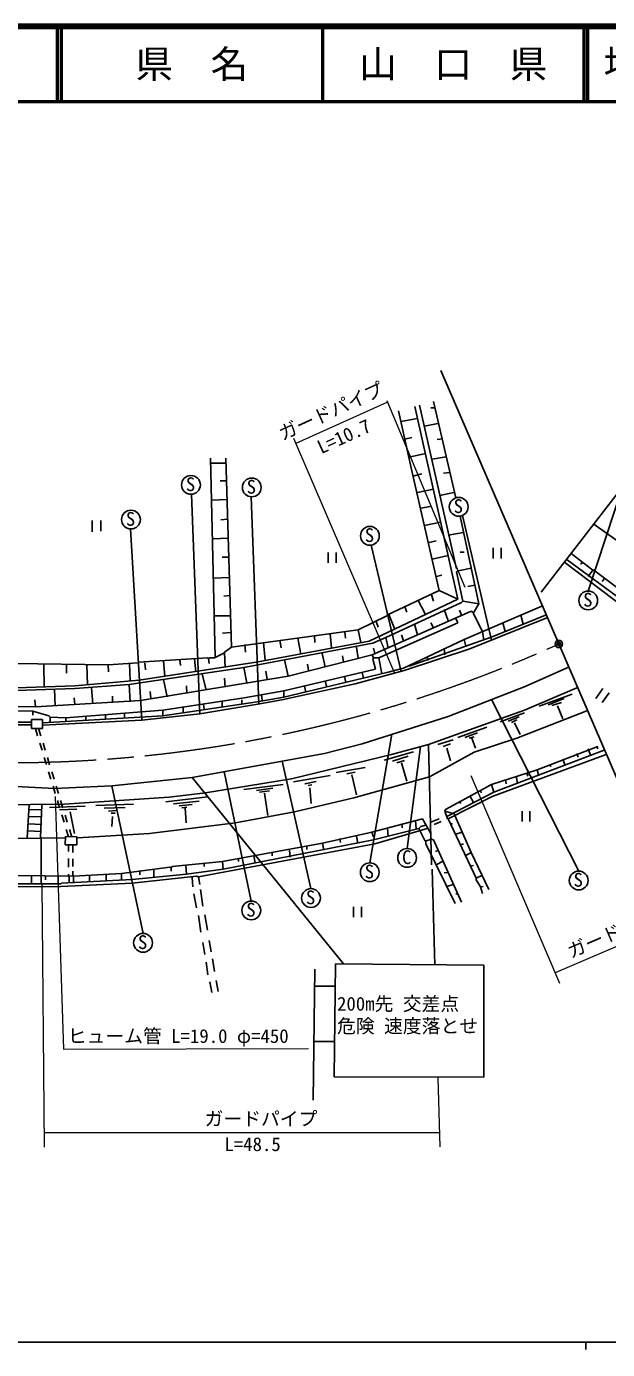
# Model space of a CAD drawing. Units: millimetres, scale not verified. Extents: x 40000 to 680000, y 20000 to 380000.
# Drawn here: x 293650 to 370890, y 204000 to 380000 of the extents above; entities that cross this region are included whole.
import ezdxf
from ezdxf.enums import TextEntityAlignment as Align

# ---------------------------------------------------------------- set-up
doc = ezdxf.new("R2010")
doc.units = ezdxf.units.MM
doc.header["$LTSCALE"] = 1000
doc.header["$PDMODE"] = 32
doc.header["$PDSIZE"] = 500
doc.linetypes.add('CHAIN', pattern=[18.5, 12, -1.5, 3.5, -1.5])
for name, color, linetype, lineweight in [('M-BGD', 7, 'Continuous', 25), ('M-BMK', 2, 'CHAIN', 13), ('M-BMK-SRVR', 3, 'Continuous', 25), ('M-STR-HTXT', 7, 'Continuous', 13), ('M-STR-STRC', 7, 'Continuous', 25), ('M-TTL', 2, 'Continuous', 140), ('M-TTL-BAND', 7, 'Continuous', 25), ('M-TTL-LINE', 7, 'Continuous', 50)]:
    doc.layers.add(name, color=color, linetype=linetype, lineweight=lineweight)
doc.layers.add('M-OTRS', color=6, linetype='Continuous')
doc.layers.add('M-TTL-TXT', color=7, linetype='Continuous')
doc.styles.add('ＭＳ ゴシック', font='')
doc.styles.get('ＭＳ ゴシック').set_extended_font_data('MS Gothic')

msp = doc.modelspace()

# ---------------------------------------------------------------- linework, layer by layer
at = {"layer": 'M-BGD'}
for p, q in [((345297, 329452), (350970, 303798)), ((345890, 329622), (350800, 307862)), ((347414, 329283), (347922, 329283)), ((347752, 330130), (350723, 317287)), ((343096, 328860), (344958, 320478)), ((345636, 327844), (343413, 327432)), ((348345, 327166), (346567, 326828)), ((344874, 325304), (343930, 325104)), ((348938, 325134), (348260, 325050)), ((318119, 322594), (318712, 296094)), ((320151, 322594), (320913, 297448)), ((346736, 323187), (344461, 322716)), ((349446, 322764), (347583, 322425)), ((318119, 321917), (320151, 321917)), ((344958, 320478), (348514, 304984)), ((346228, 320478), (345029, 320168)), ((349954, 320647), (349107, 320562)), ((319389, 319546), (320236, 319546)), ((372983, 319038), (368326, 304899)), ((315579, 317768), (316680, 288558)), ((320320, 317091), (318204, 317006)), ((323538, 317430), (324538, 289857)), ((347752, 318446), (345636, 318022)), ((350462, 318022), (348599, 317599)), ((347329, 316160), (346059, 315906)), ((302371, 314297), (302371, 312773)), ((303556, 314297), (303556, 312858)), ((320405, 314466), (319474, 314382)), ((348684, 314043), (346567, 313620)), ((351309, 314864), (353764, 303206)), ((351602, 314949), (355457, 298380)), ((369088, 313789), (379502, 306338)), ((307478, 313152), (308975, 287712)), ((320490, 311926), (318373, 311842)), ((348091, 311588), (347160, 311334)), ((351732, 312688), (349700, 312350)), ((333776, 310034), (333776, 308634)), ((334826, 308634), (334826, 310034)), ((339474, 311008), (343453, 294210)), ((351308, 310064), (351816, 310064)), ((355695, 310627), (355695, 309227)), ((356745, 309227), (356745, 310627)), ((366040, 309894), (368919, 307693)), ((319643, 309386), (320574, 309386)), ((349700, 309640), (347583, 309132)), ((365194, 308709), (376031, 300496)), ((365532, 309048), (376878, 300666)), ((367564, 308709), (367310, 308455)), ((320659, 306677), (318458, 306592)), ((348853, 307016), (348176, 306846)), ((351054, 307608), (350800, 307439)), ((350800, 307439), (351647, 303544)), ((352748, 307947), (351054, 307608)), ((368919, 307693), (368326, 306846)), ((368919, 307693), (369173, 307693)), ((369173, 307693), (369258, 307524)), ((369258, 307524), (375354, 302952)), ((370443, 306508), (370189, 306169)), ((348514, 304984), (341572, 301682)), ((348514, 304984), (350970, 303798)), ((353256, 305661), (352324, 305492)), ((320659, 304306), (319897, 304222)), ((350970, 303798), (339201, 298210)), ((341402, 298718), (351478, 303375)), ((343942, 302782), (344196, 302105)), ((345720, 303629), (346652, 301851)), ((347498, 304391), (347752, 303544)), ((351478, 303375), (351647, 303544)), ((351647, 303544), (353764, 303206)), ((351816, 298464), (362146, 302867)), ((353764, 303206), (353086, 302020)), ((318627, 301597), (320744, 301597)), ((341572, 301597), (337762, 299734)), ((352663, 302190), (339624, 296432)), ((341826, 301766), (342588, 299904)), ((349192, 302444), (349700, 300920)), ((350970, 300666), (350716, 301258)), ((351224, 302359), (351478, 301682)), ((362823, 301343), (352578, 297194)), ((352832, 302190), (352663, 302190)), ((353086, 302020), (352832, 302190)), ((353086, 302020), (353086, 301851)), ((353086, 301851), (354279, 299514)), ((362654, 301682), (355542, 298803)), ((359352, 301682), (359690, 300496)), ((320828, 299396), (319728, 299311)), ((337762, 299734), (320913, 297448)), ((334036, 299226), (334206, 297364)), ((335984, 299480), (336068, 298634)), ((337762, 299734), (338100, 298041)), ((340132, 300835), (340386, 300073)), ((340471, 296009), (350970, 300666)), ((345212, 300496), (345636, 299057)), ((347414, 300666), (347752, 299988)), ((354279, 299514), (354441, 298380)), ((356981, 300666), (357278, 299506)), ((320913, 297448), (319982, 296771)), ((339709, 297956), (322522, 294739)), ((322691, 297787), (322776, 296771)), ((339201, 298210), (324469, 295501)), ((325146, 298041), (325400, 295670)), ((327348, 298380), (327517, 297364)), ((329718, 298634), (330142, 296517)), ((331920, 298972), (332004, 298041)), ((337508, 297448), (337762, 295924)), ((341402, 298718), (339709, 297956)), ((341741, 297364), (341402, 298718)), ((343519, 299057), (343773, 298295)), ((343773, 294654), (351816, 298464)), ((355542, 298803), (344535, 294908)), ((351816, 298464), (352062, 297572)), ((308552, 295416), (317696, 296009)), ((314055, 295755), (314140, 294993)), ((316002, 295840), (316172, 294146)), ((317696, 296009), (317865, 295924)), ((318034, 296009), (317865, 295924)), ((317865, 295924), (317950, 295247)), ((318627, 296009), (318034, 296009)), ((319982, 296686), (318627, 296009)), ((319982, 296771), (320066, 294739)), ((327940, 295755), (328448, 293554)), ((339624, 296432), (328448, 293554)), ((332936, 296602), (333359, 294824)), ((335645, 296263), (335814, 295501)), ((339624, 296432), (339794, 296009)), ((339709, 295840), (339794, 296009)), ((340048, 294485), (339709, 295840)), ((339794, 297279), (339963, 296602)), ((339794, 296009), (340471, 296009)), ((340471, 296009), (340898, 293899)), ((352578, 297194), (343858, 294316)), ((346906, 296178), (346990, 295670)), ((349192, 297279), (349276, 296432)), ((292042, 295247), (304488, 295078)), ((295936, 295078), (296021, 292114)), ((298984, 295078), (298984, 293977)), ((301694, 295078), (301778, 292453)), ((304488, 295078), (308467, 295332)), ((304488, 295078), (304572, 294146)), ((322522, 294739), (307282, 292453)), ((307366, 295247), (307451, 292961)), ((308467, 295332), (308552, 295416)), ((324469, 295501), (308636, 293046)), ((309398, 295332), (309483, 294400)), ((311854, 295586), (312023, 293554)), ((322522, 294739), (322945, 292707)), ((325485, 294231), (325654, 293130)), ((327856, 291606), (340048, 294485)), ((341572, 294062), (327856, 290760)), ((330988, 295162), (331158, 294316)), ((338290, 294070), (338469, 293315)), ((343773, 294654), (341572, 294062)), ((341910, 293808), (343858, 294316)), ((344535, 294908), (344450, 294993)), ((365617, 294739), (359944, 292199)), ((300085, 292284), (275193, 291437)), ((308636, 293046), (300085, 292284)), ((307282, 292453), (300085, 291945)), ((307282, 292453), (307451, 290167)), ((328448, 293554), (308806, 290336)), ((311854, 293130), (312362, 290844)), ((314902, 292284), (314986, 291268)), ((317018, 293892), (317526, 291691)), ((319982, 293300), (320066, 292114)), ((337338, 292538), (327602, 290421)), ((330606, 292256), (330782, 291464)), ((333345, 292902), (333560, 292133)), ((335936, 293514), (336105, 292746)), ((341910, 293808), (337338, 292538)), ((359944, 292199), (349700, 288220)), ((300085, 291945), (276548, 291098)), ((294751, 290421), (294836, 289490)), ((297376, 291860), (297460, 289574)), ((300000, 290675), (300085, 289744)), ((302286, 292030), (302456, 289913)), ((305080, 290929), (305080, 290082)), ((310076, 291522), (310160, 290590)), ((322606, 290675), (311769, 289066)), ((322268, 289828), (322268, 290421)), ((322606, 290675), (327856, 291606)), ((327856, 290760), (324300, 290167)), ((327602, 290421), (324384, 289828)), ((324892, 291098), (324977, 290336)), ((327856, 291606), (327856, 290760)), ((367056, 267646), (355479, 290464)), ((366802, 292030), (359860, 289066)), ((366210, 291183), (361807, 289574)), ((362992, 289744), (365109, 290590)), ((370274, 291945), (369342, 290590)), ((371120, 291352), (370189, 290082)), ((268420, 289490), (294497, 288897)), ((294836, 289490), (282136, 289744)), ((294497, 288897), (296614, 288304)), ((294497, 288897), (294497, 288389)), ((308806, 290336), (294836, 289490)), ((311769, 289066), (298900, 288050)), ((324300, 290167), (311769, 288304)), ((311769, 289066), (311769, 288304)), ((314478, 289490), (314478, 288707)), ((324384, 289828), (316680, 288558)), ((317188, 289828), (317266, 289121)), ((319643, 290167), (319643, 289490)), ((359860, 289066), (347075, 284494)), ((356616, 287492), (359870, 288709)), ((368157, 288982), (358844, 285341)), ((364770, 290082), (363500, 289659)), ((364223, 289632), (364968, 287895)), ((276378, 287458), (294328, 287458)), ((277225, 287119), (294328, 287119)), ((294328, 287796), (294328, 286611)), ((295767, 287796), (294328, 287796)), ((311769, 288304), (295767, 287373)), ((295767, 286611), (295767, 287796)), ((308975, 287712), (295767, 287034)), ((296614, 288304), (296783, 288135)), ((298900, 288050), (296783, 288135)), ((296783, 288135), (296783, 287458)), ((298900, 288050), (298900, 287555)), ((301524, 288258), (301524, 287708)), ((304149, 288389), (304149, 287861)), ((306689, 288558), (306689, 288009)), ((316680, 288558), (308975, 287712)), ((349700, 288220), (338270, 284579)), ((357701, 287581), (359152, 288179)), ((358107, 287425), (358850, 287763)), ((358507, 287367), (359277, 285797)), ((294328, 286611), (295767, 286611)), ((294836, 286611), (295136, 285630)), ((295259, 286611), (295561, 285623)), ((342228, 285840), (339284, 268738)), ((354864, 286780), (350970, 285426)), ((353594, 286018), (351901, 285426)), ((353171, 285510), (352494, 285341)), ((352832, 285341), (353340, 283986)), ((358844, 285341), (353171, 283478)), ((295428, 284674), (295721, 283718)), ((295854, 284667), (296146, 283711)), ((338270, 284579), (333274, 283309)), ((341185, 282386), (345117, 283510)), ((347075, 284494), (342164, 283140)), ((346024, 284204), (344247, 270649)), ((347075, 284494), (347498, 268492)), ((353171, 283478), (347244, 280176)), ((350377, 285087), (348345, 284494)), ((350038, 284579), (349022, 284240)), ((349530, 283986), (350038, 282293)), ((370443, 283732), (355796, 278144)), ((369596, 284240), (361553, 281108)), ((368326, 283902), (368665, 282970)), ((369596, 283902), (369500, 284203)), ((211862, 282801), (297376, 278652)), ((296013, 282761), (296306, 281805)), ((296439, 282754), (296731, 281798)), ((333274, 283309), (315664, 280092)), ((331471, 265309), (327651, 282282)), ((342164, 283140), (328872, 279922)), ((342285, 282277), (344407, 282933)), ((342878, 282059), (343916, 282371)), ((343494, 282035), (344193, 279628)), ((355542, 277552), (370697, 283140)), ((363331, 281870), (363331, 281531)), ((364940, 282547), (365278, 281700)), ((366802, 283309), (366972, 282801)), ((296598, 280849), (296891, 279892)), ((297024, 280842), (297316, 279886)), ((304996, 278991), (315664, 280092)), ((328872, 279922), (317442, 278060)), ((319942, 280873), (323538, 263666)), ((334036, 280346), (329126, 279499)), ((338693, 281446), (334798, 280769)), ((336238, 280600), (337324, 280811)), ((336915, 280430), (337535, 277780)), ((347244, 280176), (337169, 277382)), ((361553, 281108), (355457, 279160)), ((358759, 280261), (358928, 279330)), ((360283, 280769), (360198, 280600)), ((360198, 280600), (360283, 280261)), ((360283, 281108), (360283, 280769)), ((360537, 280769), (360283, 280769)), ((361553, 281108), (361722, 280430)), ((297183, 278936), (297476, 277980)), ((297376, 278652), (304996, 278991)), ((297609, 278929), (297901, 277973)), ((304996, 278991), (309144, 259348)), ((327771, 279160), (322533, 278491)), ((326379, 278655), (324218, 278359)), ((325942, 278335), (324639, 278133)), ((332155, 279564), (330650, 279245)), ((331605, 279136), (331097, 279052)), ((331327, 278737), (331496, 276620)), ((355457, 279160), (349361, 275858)), ((355796, 278144), (349530, 274927)), ((354018, 278398), (354102, 278060)), ((355457, 279160), (355796, 278144)), ((357320, 279753), (357404, 279245)), ((298646, 276536), (287470, 276451)), ((293989, 276451), (293735, 272048)), ((295682, 276451), (295513, 272133)), ((297768, 277024), (298061, 276067)), ((298194, 277017), (298486, 276061)), ((312616, 277467), (298646, 276536)), ((307874, 276536), (302879, 276366)), ((317776, 277518), (312188, 276841)), ((317442, 278060), (312616, 277467)), ((316591, 276926), (313204, 276587)), ((315659, 276502), (313966, 276333)), ((325294, 278008), (325721, 275057)), ((337169, 277382), (329295, 275520)), ((349700, 274588), (355542, 277552)), ((351224, 276959), (351393, 276620)), ((352578, 277636), (353086, 276790)), ((293904, 274927), (295598, 274842)), ((293989, 275858), (295598, 275774)), ((301440, 276282), (296698, 276112)), ((298030, 275799), (300340, 275869)), ((298353, 275111), (298646, 274155)), ((298779, 275104), (299071, 274148)), ((299472, 275522), (300051, 272625)), ((306774, 276112), (303980, 276028)), ((305673, 275689), (304572, 275604)), ((304911, 275350), (305419, 275350)), ((305080, 274927), (304996, 273572)), ((314305, 276079), (314970, 276144)), ((314728, 276079), (314897, 274047)), ((329295, 275520), (321421, 274080)), ((346313, 274588), (339540, 272810)), ((347414, 272641), (346313, 274588)), ((348514, 274588), (347414, 274165)), ((349361, 275858), (349276, 275604)), ((349276, 275604), (349615, 274588)), ((349276, 275604), (350208, 275350)), ((349615, 274588), (349700, 274588)), ((349700, 274588), (353425, 266714)), ((350462, 275350), (352748, 270101)), ((359531, 275620), (359531, 274220)), ((360581, 274220), (360581, 275620)), ((293820, 272980), (295513, 272895)), ((293904, 273911), (295598, 273826)), ((298938, 273199), (299238, 272218)), ((299364, 273192), (299666, 272204)), ((321421, 274080), (309991, 272641)), ((339540, 272810), (333020, 271371)), ((339540, 272810), (339794, 272218)), ((345805, 273318), (339794, 271794)), ((341656, 273318), (341741, 272302)), ((346906, 273318), (342842, 272133)), ((343604, 273826), (343604, 273403)), ((345382, 274334), (345466, 273318)), ((346059, 273572), (345805, 273318)), ((345805, 273318), (346652, 271625)), ((346736, 273742), (346059, 273572)), ((348768, 274250), (347837, 273826)), ((350292, 273996), (350038, 273826)), ((351562, 272810), (350716, 272556)), ((298900, 272048), (292380, 271964)), ((295513, 272133), (295598, 272048)), ((295598, 272048), (295598, 266037)), ((298859, 272230), (298807, 271117)), ((298807, 271117), (300339, 271117)), ((300343, 272183), (298859, 272230)), ((299238, 271117), (299238, 270270)), ((300339, 271117), (300343, 272183)), ((309991, 272641), (300424, 272048)), ((339963, 271286), (316510, 266884)), ((333020, 271371), (319728, 268916)), ((339794, 271794), (319812, 267900)), ((333020, 271371), (333190, 270440)), ((335306, 271964), (335391, 271456)), ((337508, 272302), (337677, 271371)), ((342842, 272133), (339963, 271286)), ((346652, 271625), (347498, 271879)), ((346736, 271625), (346736, 271286)), ((346736, 271286), (350631, 263328)), ((347498, 271879), (347752, 271794)), ((347752, 271794), (351478, 263497)), ((351732, 271286), (351308, 271117)), ((299238, 269339), (299238, 268154)), ((299831, 271032), (299831, 270101)), ((324046, 268746), (323863, 269679)), ((326332, 270016), (326332, 269678)), ((328618, 270440), (328702, 269508)), ((330904, 270948), (330904, 270524)), ((348260, 270355), (348006, 270270)), ((352748, 270101), (351986, 269678)), ((352748, 270101), (355118, 265190)), ((299831, 269254), (299831, 268238)), ((299831, 267646), (299831, 267053)), ((306266, 267307), (312700, 268154)), ((308721, 267646), (308721, 267138)), ((310584, 267900), (310584, 266799)), ((312700, 268154), (312870, 268069)), ((313039, 268238), (312870, 268069)), ((312870, 268069), (312870, 267646)), ((319728, 268916), (313039, 268238)), ((314817, 268408), (314902, 267222)), ((319812, 267900), (314902, 267222)), ((317272, 268662), (317272, 268238)), ((319728, 268916), (319812, 267900)), ((321844, 269254), (321844, 268916)), ((348938, 268916), (348091, 268492)), ((353086, 268408), (352663, 268323)), ((298222, 265952), (290094, 265952)), ((292211, 267053), (299916, 266968)), ((294328, 266968), (294328, 265952)), ((295598, 266037), (295682, 265952)), ((296190, 266968), (296190, 266460)), ((297884, 266968), (297884, 266037)), ((298307, 266037), (298222, 265952)), ((307705, 266037), (298222, 265614)), ((307705, 266545), (298307, 266037)), ((299238, 267222), (299238, 267053)), ((299238, 267053), (299323, 266968)), ((299323, 266968), (299323, 266037)), ((299831, 267053), (299916, 266968)), ((299916, 266968), (306266, 267307)), ((299916, 266968), (299916, 266037)), ((302032, 267053), (302032, 266206)), ((304234, 267222), (304234, 266291)), ((306266, 267307), (306266, 266460)), ((314902, 267222), (307705, 266545)), ((316256, 266968), (307705, 266037)), ((315664, 266799), (315748, 265529)), ((316510, 266884), (316256, 266968)), ((316510, 266884), (316680, 265868)), ((349615, 267476), (349192, 267392)), ((350377, 265868), (349530, 265614)), ((354187, 267053), (353425, 266714)), ((353425, 266714), (353425, 266460)), ((353425, 266460), (354018, 265529)), ((298222, 265614), (287639, 265529)), ((315918, 264598), (316256, 262735)), ((316764, 265190), (317103, 262989)), ((350716, 264598), (350970, 264598)), ((354356, 265614), (354018, 265529)), ((354018, 265529), (354272, 264682)), ((337137, 262912), (337137, 261512)), ((338187, 261512), (338187, 262912)), ((316510, 261719), (316849, 259518)), ((317357, 261804), (317696, 259772)), ((317103, 258163), (317357, 256554)), ((317950, 258417), (318204, 256893)), ((317526, 255538), (317780, 253845)), ((318373, 255962), (318627, 254268)), ((318034, 252914), (318288, 251474)), ((318881, 253083), (319135, 251644))]:
    msp.add_line(p, q, dxfattribs=at)
for centre in [(315515, 319017), (323597, 318678), (351111, 316099), (307538, 314401), (339301, 312246), (368326, 303649), (344247, 269399), (339284, 267488), (367056, 266396), (331471, 264059), (323538, 262416), (309144, 258098)]:
    msp.add_circle(centre, 1250, dxfattribs=at)
at = {"layer": 'M-BMK'}
msp.add_arc((291439, 458625), 176554, 269.83577, 294.41406, dxfattribs=at)
at = {"layer": 'M-BMK-SRVR'}
for p, q in [((348746, 334251), (364414, 297859)), ((374915, 321396), (362061, 304755)), ((364414, 297859), (378237, 265751))]:
    msp.add_line(p, q, dxfattribs=at)
msp.add_circle((364414, 297859), 500, dxfattribs=at)
msp.add_point((364414, 297859), dxfattribs=at)
at = {"layer": 'M-OTRS'}
msp.add_point((364414, 297859), dxfattribs=at)
at = {"layer": 'M-STR-HTXT'}
for p, q in [((341572, 329960), (329464, 324542)), ((341536, 330243), (351901, 305407)), ((329126, 325219), (342588, 293977)), ((352706, 280376), (364525, 252739)), ((297461, 277551), (298561, 243939)), ((295682, 265952), (296021, 230900)), ((381462, 261660), (363924, 254099)), ((298561, 243939), (331158, 244024)), ((348345, 240129), (348599, 230985)), ((296002, 232883), (348546, 232883))]:
    msp.add_line(p, q, dxfattribs=at)
at = {"layer": 'M-STR-STRC'}
for p, q in [((315664, 280092), (335780, 255288)), ((347583, 267900), (347922, 255115)), ((334544, 240298), (334713, 255298)), ((334713, 255298), (354441, 255115)), ((332004, 254607), (331750, 237166)), ((354441, 255115), (354441, 240214)), ((331920, 252321), (334714, 252321)), ((331920, 244955), (334629, 244955)), ((354441, 240214), (334544, 240298))]:
    msp.add_line(p, q, dxfattribs=at)
at = {"layer": 'M-TTL'}
msp.add_line((680000, 380000), (40000, 380000), dxfattribs=at)
at = {"layer": 'M-TTL-BAND'}
for p, q in [((40000, 205000), (579000, 205000)), ((368000, 205000), (368000, 204000))]:
    msp.add_line(p, q, dxfattribs=at)
at = {"layer": 'M-TTL-LINE'}
for p, q in [((297750, 380000), (297750, 370000)), ((298250, 380000), (298250, 370000)), ((333000, 380000), (333000, 370000)), ((367750, 380000), (367750, 370000)), ((368250, 380000), (368250, 370000)), ((40000, 370000), (680000, 370000))]:
    msp.add_line(p, q, dxfattribs=at)

# ---------------------------------------------------------------- texts
at = {"layer": 'M-BGD', "style": 'ＭＳ ゴシック'}
for s, p in [('S', (314836, 317643)), ('S', (322919, 317305)), ('S', (350432, 314725)), ('S', (306860, 313027)), ('S', (338622, 310873)), ('S', (367648, 302275)), ('C', (343568, 268026)), ('S', (338605, 266114)), ('S', (366378, 265022)), ('S', (330792, 262685)), ('S', (322859, 261043)), ('S', (308466, 256725))]:
    msp.add_text(s, height=1833, dxfattribs=at).set_placement(p, align=Align.BOTTOM_LEFT)
at = {"layer": 'M-STR-HTXT', "style": 'ＭＳ ゴシック'}
for s, rotation, p in [('ガードパイプ', 24.52, (327911, 324391)), ('L=10.7', 24.52, (333051, 322590)), ('ガードパイプ', 23.323, (366246, 255510))]:
    msp.add_text(s, height=1833, rotation=rotation, dxfattribs=at).set_placement(p, align=Align.BOTTOM_LEFT)
for s, p in [('ヒューム管 L=19.0 φ=450', (299142, 244236)), ('ガードパイプ', (317328, 233239)), ('L=48.5', (319966, 229850))]:
    msp.add_text(s, height=1833, dxfattribs=at).set_placement(p, align=Align.BOTTOM_LEFT)
at = {"layer": 'M-STR-STRC', "style": 'ＭＳ ゴシック'}
for s, p in [('200m先 交差点', (334937, 248532)), ('危険 速度落とせ', (334937, 245569))]:
    msp.add_text(s, height=1833, dxfattribs=at).set_placement(p, align=Align.BOTTOM_LEFT)
at = {"layer": 'M-TTL-TXT', "style": 'ＭＳ ゴシック'}
for s, p in [('県\u3000名', (315625, 375000)), ('山\u3000口\u3000県', (350375, 375000))]:
    msp.add_text(s, height=3666, dxfattribs=at).set_placement(p, align=Align.MIDDLE_CENTER)
msp.add_text('地 名', height=3666, dxfattribs=at).set_placement((370380, 375000), align=Align.MIDDLE_LEFT)

doc.saveas('drawing.dxf')
